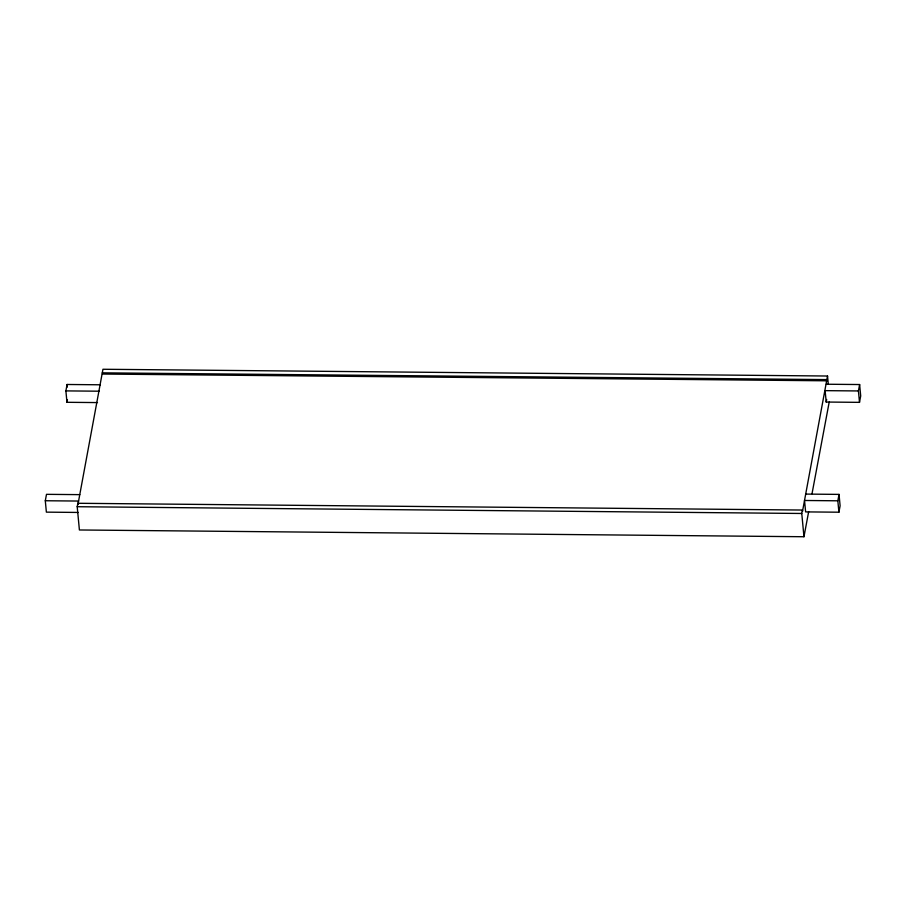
<?xml version="1.0" encoding="UTF-8"?>
<svg xmlns="http://www.w3.org/2000/svg" width="906" height="906" viewBox="0 0 906 906"><rect width="100%" height="100%" fill="white"/><g stroke="black" fill="none" stroke-linecap="round" stroke-linejoin="round"><path stroke-width="1.36" d="M78.29 512.445L46.376 512.139L45.3 500.746L46.5 494.336L79.796 494.642M97.486 402.581L66.965 402.298L65.889 390.894L67.089 384.484L100.385 384.79M66.965 402.298L67.44 399.727M808.65 511.743L803.962 536.737L79.4 529.976L77.203 506.714L77.837 503.283L802.41 510.044L802.523 511.244L827.529 376.024L102.956 369.263L77.95 504.483L77.837 503.283M803.962 536.737L801.765 513.476L802.41 510.044M826.329 384.235L859.624 384.54L860.7 395.945L859.5 402.355L826.204 402.038L826.68 399.478M812.025 493.691L829.205 402.06M837.835 500.803L804.539 500.486L805.615 511.89L838.911 512.207L837.835 500.803L839.035 494.393L805.74 494.087M859.5 402.355L858.424 390.95L859.624 384.54M838.911 512.207L840.111 505.797L839.035 494.393M102.287 372.842L826.85 379.603M102.401 374.042L826.963 380.803M858.424 390.95L825.128 390.645L826.204 402.038M65.889 390.894L99.184 391.199M45.3 500.746L78.596 501.052M77.203 506.714L801.765 513.476M827.529 376.024L828.299 384.235M67.089 384.484L67.327 387.021"/></g></svg>
